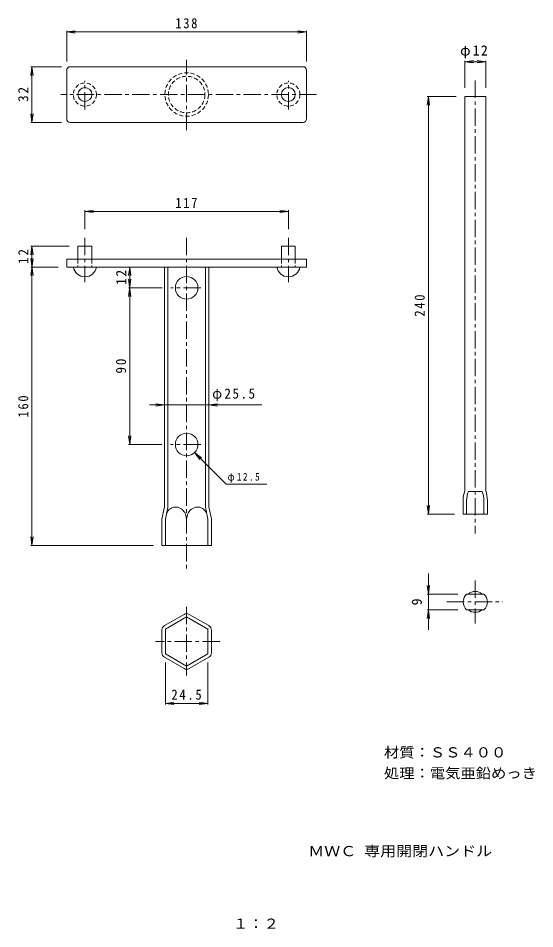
# Model space of a CAD drawing. Units: millimetres, scale not verified. Extents: x -144 to 154, y -270 to 254.
import ezdxf
from ezdxf.enums import TextEntityAlignment as Align

# ---------------------------------------------------------------- set-up
doc = ezdxf.new("R2010")
doc.units = ezdxf.units.MM
doc.header["$LTSCALE"] = 2
doc.linetypes.add('CHAIN1', pattern=[8, 5, -1, 1, -1])
doc.linetypes.add('DASHED1', pattern=[1.8, 1.2, -0.6])
doc.layers.add('0-2_仕上', color=3, linetype='Continuous', lineweight=9)
doc.layers.add('0-4_その他', color=7, linetype='Continuous', lineweight=9)
doc.layers.add('F-4_F-4ﾚｲﾔ', color=2, linetype='Continuous')
doc.styles.add('ＭＳ ゴシック', font='')
doc.styles.get('ＭＳ ゴシック').set_extended_font_data('MS Gothic')

msp = doc.modelspace()

# ---------------------------------------------------------------- linework, layer by layer
at = {"layer": '0-2_仕上'}
for p, q in [((-113.649, 225.632), (20.305, 225.632)), ((-115.649, 195.632), (-115.649, 223.632)), ((22.305, 195.632), (22.305, 223.632)), ((125.336, 208.485), (113.336, 208.485)), ((113.336, 208.485), (113.336, -18.224)), ((125.336, 208.485), (125.336, -18.224)), ((-113.649, 193.632), (20.305, 193.632)), ((-101.172, 114.974), (-101.172, 122.474)), ((7.828, 114.974), (7.828, 122.474)), ((22.305, 114.974), (-115.649, 114.974)), ((-115.649, 110.474), (-115.649, 114.974)), ((22.305, 110.474), (-115.649, 110.474)), ((-59.422, 110.474), (-59.422, -27.314)), ((-57.422, 110.474), (-57.422, -27.526)), ((-35.922, 110.474), (-35.922, -27.526)), ((-33.922, 110.474), (-33.922, -27.314)), ((22.305, 110.474), (22.305, 114.974)), ((123.305, -18.515), (115.367, -18.515)), ((114.336, -31.515), (114.336, -23.674)), ((124.336, -31.515), (124.336, -23.674)), ((126.336, -31.515), (126.336, -23.674)), ((-59.422, -27.314), (-60.967, -34.526)), ((-34.422, -34.526), (-35.922, -27.526)), ((-32.422, -34.314), (-33.922, -27.314)), ((-60.922, -34.526), (-60.967, -34.526)), ((-60.922, -34.526), (-60.922, -49.526)), ((-58.922, -34.526), (-58.922, -49.526)), ((-46.672, -34.526), (-47.322, -31.494)), ((-46.672, -34.526), (-46.022, -31.494)), ((-34.422, -34.526), (-34.422, -49.526)), ((-32.422, -34.314), (-32.422, -49.526)), ((-32.422, -49.526), (-60.922, -49.526)), ((124.336, -77.537), (114.336, -77.537)), ((124.336, -86.537), (114.336, -86.537)), ((-48.172, -89.191), (-59.422, -95.686)), ((-46.672, -90.634), (-58.922, -97.707)), ((-46.672, -90.634), (-34.422, -97.707)), ((-45.172, -89.191), (-33.922, -95.686)), ((-60.922, -98.284), (-60.922, -111.274)), ((-58.922, -97.707), (-58.922, -111.852)), ((-32.422, -111.274), (-32.422, -98.284)), ((-59.422, -113.872), (-48.172, -120.368)), ((-58.922, -111.852), (-46.672, -118.924)), ((-45.172, -120.368), (-33.922, -113.872))]:
    msp.add_line(p, q, dxfattribs=at)
at = {"layer": '0-2_仕上', "linetype": 'CHAIN1'}
for p, q in [((-46.672, 189.165), (-46.672, 229.639)), ((-105.172, 201.017), (-105.172, 217.473)), ((11.828, 201.017), (11.828, 217.473)), ((119.336, 217.659), (119.336, -42.704)), ((28.055, 209.632), (-119.105, 209.632)), ((-105.172, 127.251), (-105.172, 101.815)), ((-46.672, 127.251), (-46.672, -62.917)), ((11.828, 127.251), (11.828, 101.815)), ((-38.47, 98.474), (-55.781, 98.474)), ((-38.47, 8.474), (-56.031, 8.474)), ((119.336, -69.742), (119.336, -94.368)), ((103.008, -82.037), (135.101, -82.037)), ((-46.672, -84.797), (-46.672, -124.282)), ((-27.647, -104.779), (-64.492, -104.779))]:
    msp.add_line(p, q, dxfattribs=at)
at = {"layer": '0-2_仕上', "linetype": 'DASHED1'}
for p, q in [((-109.172, 114.974), (-109.172, 110.474)), ((-101.172, 114.974), (-101.172, 110.474)), ((7.828, 114.974), (7.828, 110.474)), ((15.828, 114.974), (15.828, 110.474))]:
    msp.add_line(p, q, dxfattribs=at)
at = {"layer": '0-2_仕上'}
for points in [[(-109.172, 114.974), (-109.172, 122.474), (-101.172, 122.474)], [(15.828, 114.974), (15.828, 122.474), (7.828, 122.474)], [(126.336, -31.515), (112.336, -31.515), (112.336, -23.674)], [(-57.422, -27.526), (-57.471, -27.754), (-58.922, -34.526)], [(-34.422, -97.707), (-34.422, -111.852), (-46.672, -118.924)]]:
    msp.add_lwpolyline(points, dxfattribs=at)
at = {"layer": '0-2_仕上', "linetype": 'DASHED1'}
for centre, radius in [((-46.672, 209.632), 12.5), ((-46.672, 209.632), 10.5), ((-105.172, 209.632), 6.65), ((11.828, 209.632), 6.65)]:
    msp.add_circle(centre, radius, dxfattribs=at)
at = {"layer": '0-2_仕上'}
for centre, radius in [((-105.172, 209.632), 4), ((11.828, 209.632), 4), ((-46.672, 98.474), 6.5), ((-46.672, 8.474), 6.5)]:
    msp.add_circle(centre, radius, dxfattribs=at)
for centre, radius, start, end in [((-113.649, 223.632), 2, 90, 180), ((20.305, 223.632), 2, 0, 90), ((-113.649, 195.632), 2, 180, 270), ((20.305, 195.632), 2, 270, 0), ((-105.172, 111.622), 6.748, 189.79828, 350.20172), ((11.828, 111.622), 6.748, 189.79826, 350.20172), ((128.546, -23.832), 16.211, 159.76231, 179.36449), ((128.546, -23.832), 14.211, 158.02716, 179.36449), ((110.126, -23.832), 14.211, 0.63551, 21.97284), ((110.126, -23.832), 16.211, 0.63551, 20.23769), ((-53.124, -32.586), 5.08, 84.89368, 158.98024), ((-53.329, -34.003), 6.51, 22.66982, 84.20885), ((-40.015, -34.003), 6.51, 95.79115, 157.33018), ((-40.22, -32.586), 5.08, 21.01976, 95.10632), ((118.398, -82.037), 6.062, 132.07523, 227.92477), ((119.336, -82.037), 6, 48.59056, 131.40944), ((120.273, -82.037), 6.062, 312.07521, 47.92477), ((-46.672, -91.789), 3, 60.00003, 119.99997), ((119.336, -82.037), 6, 228.59056, 311.40944), ((-57.922, -98.284), 3, 120.00024, 180), ((-35.422, -98.284), 3, 0, 59.99974), ((-57.922, -111.274), 3, 180, 239.99974), ((-35.422, -111.274), 3, 300.00026, 0), ((-46.672, -117.77), 3, 240.00003, 299.99997)]:
    msp.add_arc(centre, radius, start, end, dxfattribs=at)
at = {"layer": '0-4_その他'}
for p, q in [((-115.649, 245.632), (-110.691, 246.285)), ((-115.649, 228.632), (-115.649, 246.232)), ((22.305, 245.632), (17.348, 246.285)), ((22.305, 228.632), (22.305, 246.232)), ((-115.649, 245.632), (22.305, 245.632)), ((-115.649, 245.632), (-110.691, 244.979)), ((22.305, 245.632), (17.348, 244.979)), ((-135.649, 225.632), (-136.301, 220.675)), ((-118.649, 225.632), (-136.249, 225.632)), ((-135.649, 193.632), (-135.649, 225.632)), ((-135.649, 225.632), (-134.996, 220.675)), ((113.336, 228.485), (118.293, 229.138)), ((113.336, 213.485), (113.336, 229.085)), ((113.336, 228.485), (125.336, 228.485)), ((113.336, 228.485), (118.293, 227.833)), ((125.336, 228.485), (120.379, 229.138)), ((125.336, 228.485), (120.379, 227.833)), ((125.336, 213.485), (125.336, 229.085)), ((92.336, 208.485), (91.683, 203.528)), ((108.336, 208.485), (91.736, 208.485)), ((92.336, -31.515), (92.336, 208.485)), ((92.336, 208.485), (92.989, 203.528)), ((-135.649, 193.632), (-136.301, 198.589)), ((-135.649, 193.632), (-134.996, 198.589)), ((-118.649, 193.632), (-136.249, 193.632)), ((-105.172, 142.474), (-100.215, 143.126)), ((-105.172, 132.251), (-105.172, 143.074)), ((-105.172, 142.474), (11.828, 142.474)), ((-105.172, 142.474), (-100.215, 141.821)), ((11.828, 142.474), (6.871, 143.126)), ((11.828, 142.474), (6.871, 141.821)), ((11.828, 132.251), (11.828, 143.074)), ((-135.649, 122.474), (-136.301, 117.516)), ((-114.172, 122.474), (-136.249, 122.474)), ((-135.649, -49.526), (-135.649, 122.474)), ((-135.649, 122.474), (-134.996, 117.516)), ((-134.996, 115.431), (-136.301, 105.516)), ((-136.301, 115.431), (-134.996, 105.516)), ((-120.649, 110.474), (-136.249, 110.474)), ((-79.422, 110.474), (-80.074, 105.516)), ((-79.422, 8.474), (-79.422, 110.474)), ((-79.422, 110.474), (-78.769, 105.516)), ((-78.769, 103.431), (-80.074, 93.516)), ((-80.074, 103.431), (-78.769, 93.516)), ((-60.781, 98.474), (-80.022, 98.474)), ((-59.422, 31.224), (-64.379, 31.876)), ((-33.922, 31.224), (-28.965, 31.876)), ((-67.946, 31.224), (-3.399, 31.224)), ((-59.422, 31.224), (-64.379, 30.571)), ((-33.922, 31.224), (-28.965, 30.571)), ((-79.422, 8.474), (-80.074, 13.431)), ((-79.422, 8.474), (-78.769, 13.431)), ((-61.031, 8.474), (-80.022, 8.474)), ((-42.076, 3.878), (-39.032, -0.089)), ((-42.076, 3.878), (-38.109, 0.834)), ((92.336, -31.515), (91.683, -26.557)), ((92.336, -31.515), (92.989, -26.557)), ((107.336, -31.515), (91.736, -31.515)), ((-135.649, -49.526), (-136.301, -44.569)), ((-135.649, -49.526), (-134.996, -44.569)), ((-65.922, -49.526), (-136.249, -49.526)), ((92.336, -65.681), (92.336, -98.01)), ((92.336, -77.537), (91.683, -72.58)), ((92.336, -77.537), (92.989, -72.58)), ((109.336, -77.537), (91.736, -77.537)), ((92.336, -86.537), (91.683, -91.495)), ((109.336, -86.537), (91.736, -86.537)), ((92.336, -86.537), (92.989, -91.495)), ((-58.922, -116.852), (-58.922, -140.968)), ((-34.422, -116.852), (-34.422, -140.968)), ((-58.922, -140.368), (-53.965, -139.715)), ((-58.922, -140.368), (-34.422, -140.368)), ((-58.922, -140.368), (-53.965, -141.02)), ((-34.422, -140.368), (-39.379, -139.715)), ((-34.422, -140.368), (-39.379, -141.02))]:
    msp.add_line(p, q, dxfattribs=at)
msp.add_lwpolyline([(-42.076, 3.878), (-23.922, -14.276), (-0.497, -14.276)], dxfattribs=at)

# ---------------------------------------------------------------- texts
at = {"layer": '0-4_その他', "color": 2, "style": 'ＭＳ ゴシック'}
msp.add_text('9', height=5.865, rotation=90, dxfattribs=at).set_placement((90.336, -84.037), align=Align.BOTTOM_LEFT)
for s, width, p in [('材質：ＳＳ４００', 1.1, (66.803, -173.224)), ('処理：電気亜鉛めっき', 1.1, (66.803, -185.224)), ('ＭＷＣ 専用開閉ハンドル', 1.15, (23.25, -230))]:
    msp.add_text(s, height=5.865, dxfattribs=dict(at, width=width)).set_placement(p, align=Align.BOTTOM_LEFT)
at = {"layer": '0-4_その他', "color": 2, "char_height": 5.865, "attachment_point": 7, "style": 'ＭＳ ゴシック'}
for s, insert in [('\\T1.27;\\W0.9;138', (-53.172, 247.632)), ('\\T1.19;φ12', (110.586, 230.485)), ('\\T1.27;\\W0.9;117', (-53.172, 144.474)), ('\\T1.22;\\W0.95;φ25.5', (-31.997, 33.224)), ('\\T1.28;\\W0.9;24.5', (-55.422, -138.368))]:
    msp.add_mtext(s, dxfattribs=dict(at, insert=insert))
at = {"layer": '0-4_その他', "color": 2, "char_height": 5.865, "attachment_point": 7, "rotation": 90, "style": 'ＭＳ ゴシック'}
for s, insert in [('\\T1.27;\\W0.95;32', (-137.649, 205.382)), ('\\T1.27;\\W0.95;12', (-137.649, 112.224)), ('\\T1.27;\\W0.95;12', (-81.422, 100.224)), ('\\T1.27;\\W0.9;240', (90.336, 81.985)), ('\\T1.27;\\W0.95;90', (-81.422, 49.224)), ('\\T1.27;\\W0.9;160', (-137.649, 23.974))]:
    msp.add_mtext(s, dxfattribs=dict(at, insert=insert))
at = {"layer": '0-4_その他', "insert": (-23.143, -13.5), "char_height": 4.399, "attachment_point": 7, "style": 'ＭＳ ゴシック'}
msp.add_mtext('\\T1.3;\\W0.9;φ12.5', dxfattribs=at)
at = {"layer": 'F-4_F-4ﾚｲﾔ', "style": 'ＭＳ ゴシック', "width": 1.1}
msp.add_text('１：２', height=5.865, dxfattribs=at).set_placement((-20, -271.731), align=Align.BOTTOM_LEFT)

doc.saveas('drawing.dxf')
